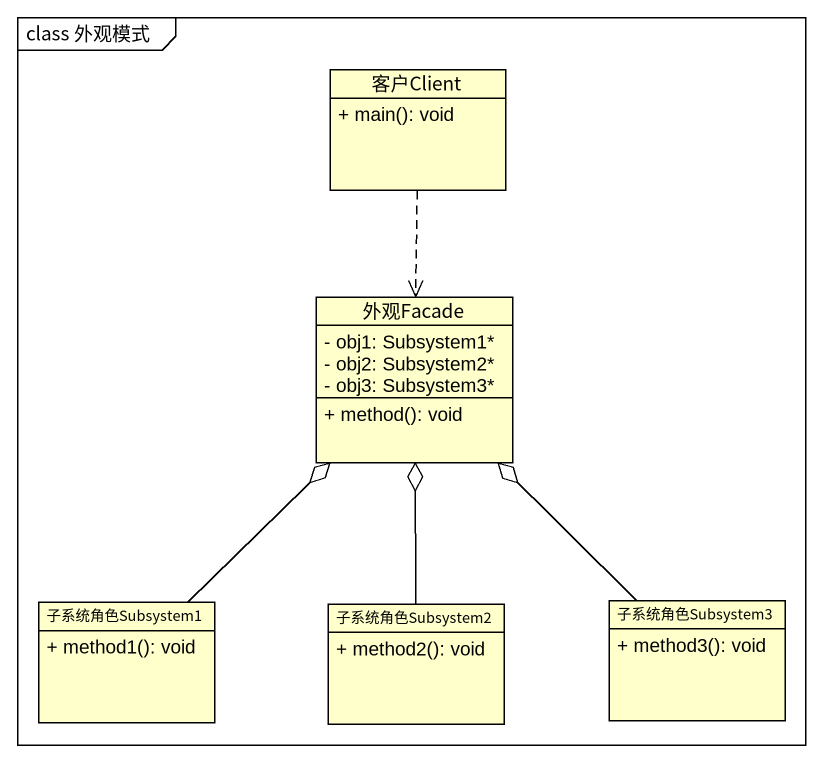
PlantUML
@startuml
mainframe class 外观模式
hide circle
hide empty members
skinparam classAttributeIconSize 0
class 客户Client {
  + main(): void
}
class 外观Facade {
  - obj1: Subsystem1*
  - obj2: Subsystem2*
  - obj3: Subsystem3*
  + method(): void
}
class 子系统角色Subsystem1 {
  + method1(): void
}
class 子系统角色Subsystem2 {
  + method2(): void
}
class 子系统角色Subsystem3 {
  + method3(): void
}
客户Client ..> 外观Facade
子系统角色Subsystem1 -up-o 外观Facade
子系统角色Subsystem2 -up-o 外观Facade
子系统角色Subsystem3 -up-o 外观Facade
@enduml
